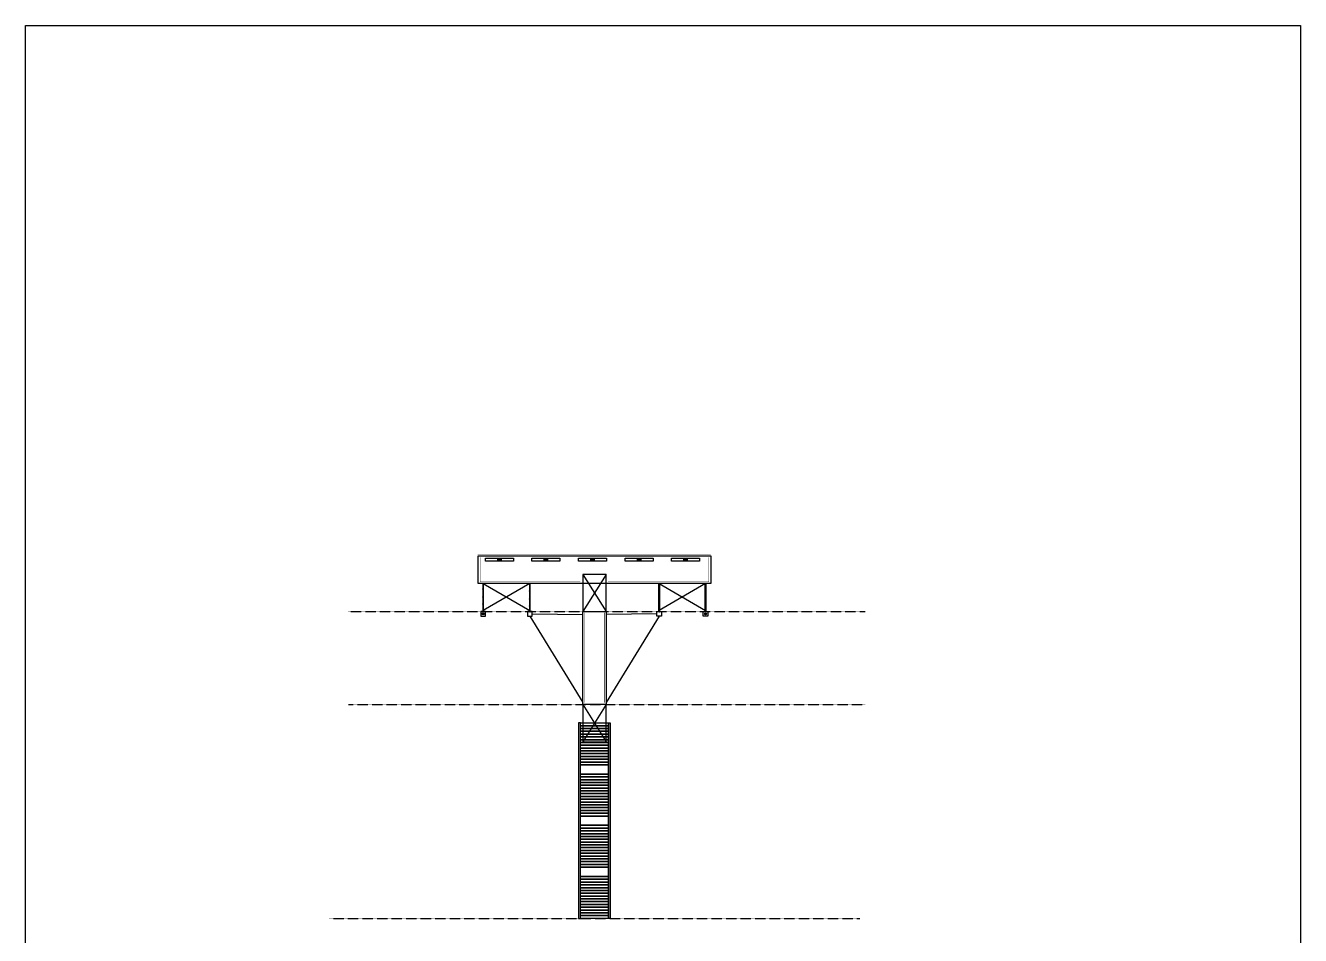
# Model space of a CAD drawing. Header units: inches. Extents: x -109738 to 221208, y -141753 to 114586.
# Drawn here: x 84264 to 221208, y 16813 to 114586 of the extents above; entities that cross this region are included whole.
import ezdxf

# ---------------------------------------------------------------- set-up
doc = ezdxf.new("R2010")
doc.units = ezdxf.units.IN
doc.header["$LTSCALE"] = 1000
doc.header["$MEASUREMENT"] = 0
doc.linetypes.add('DASH', pattern=[0.35, 0.25, -0.1])
doc.linetypes.add('DOTE', pattern=[2.42, 2, -0.2, 0.02, -0.2])
doc.layers.add('00标注文字', color=2, linetype='Continuous', lineweight=15)
doc.layers.add('DOTE', color=1, linetype='Continuous')
doc.layers.add('PUB_DIM', color=3, linetype='Continuous')

# ---------------------------------------------------------------- blocks, each defined once
blk = doc.blocks.new('*U257')
blk.add_lwpolyline([(-1500, 150), (1500, 150), (1500, -150), (-1500, -150)], close=True)
blk = doc.blocks.new('*U258')
at = {"color": 0, "linetype": 'ByBlock', "lineweight": -2, "transparency": 16777216}
for p in [(0, 0), (0, -300), (0, -600), (0, -900), (0, -1200), (0, -1500), (0, -1800), (0, -2100), (0, -2400), (0, -2700), (0, -3000), (0, -3300), (0, -3600), (0, -3900), (0, -4200)]:
    blk.add_blockref('*U257', p, dxfattribs=at)
blk = doc.blocks.new('M24_90')
at = {"layer": 'PUB_DIM'}
for p, q in [((-11, 11), (-14, 10)), ((-11, 11), (-7, 10)), ((-11, 11), (11, 11)), ((-7, 10), (0, 11)), ((-7, 10), (-7, 0)), ((0, 11), (7, 10)), ((11, 11), (7, 10)), ((7, 10), (7, 0)), ((11, 11), (14, 10)), ((-11, -74), (-14, -73)), ((-11, -74), (-7, -73)), ((-11, -74), (11, -74)), ((-7, -73), (-7, -58)), ((-7, -73), (0, -74)), ((0, -74), (7, -73)), ((7, -73), (7, -58)), ((11, -74), (7, -73)), ((11, -74), (14, -73))]:
    blk.add_line(p, q, dxfattribs=at)
for points in [[(-14, 10), (14, 10), (14, 0), (-14, 0)], [(-8, 0), (8, 0), (8, -77), (-8, -77)], [(-15, -52), (15, -52), (15, -55), (-15, -55)], [(-14, -73), (14, -73), (14, -58), (-14, -58)]]:
    blk.add_lwpolyline(points, close=True, dxfattribs=at)
blk = doc.blocks.new('ahjshdasda')
at = {"layer": 'PUB_DIM'}
for p, q in [((39726, 54601), (39726, 54591)), ((39727, 54601), (39727, 54591)), ((39729, 54601), (39729, 54591)), ((39731, 54601), (39731, 54591))]:
    blk.add_line(p, q, dxfattribs=at)
for points in [[(39720, 54602), (39737, 54602), (39737, 54600), (39720, 54600)], [(39729, 54599), (39729, 54580), (39728, 54580), (39728, 54599)]]:
    blk.add_lwpolyline(points, close=True, dxfattribs=at)
at = {"layer": 'PUB_DIM', "xscale": 0.08773124708293675, "yscale": 0.08773124708293675, "zscale": 0.08773124708293675, "rotation": 90.01075038123389}
blk.add_blockref('M24_90', (39726, 54594), dxfattribs=at)
blk = doc.blocks.new('M16膨胀螺栓')
at = {"layer": 'PUB_DIM'}
for p, q in [((-12, 12), (-16, 10)), ((-12, 12), (-8, 10)), ((-12, 12), (12, 12)), ((-8, 10), (0, 12)), ((0, 12), (8, 10)), ((12, 12), (8, 10)), ((12, 12), (16, 10)), ((-8, -84), (-12, -103)), ((-12, -103), (-12, -112)), ((-12, -112), (12, -112)), ((-10, -112), (-10, -112)), ((0, -128), (-10, -123)), ((-5, -117), (5, -117)), ((-2, -107), (-4, -112)), ((-1, -84), (-2, -107)), ((0, -128), (10, -123)), ((1, -84), (2, -107)), ((2, -107), (4, -112)), ((8, -84), (12, -103)), ((10, -112), (10, -112)), ((12, -103), (12, -112))]:
    blk.add_line(p, q, dxfattribs=at)
for points in [[(-16, 10), (16, 10), (16, 0), (-16, 0)], [(-8, 22), (8, 22), (8, -73), (-8, -73)], [(-10, -18), (10, -18), (10, -123), (-10, -123)], [(-8, -79), (8, -79), (8, -84), (-8, -84)]]:
    blk.add_lwpolyline(points, close=True, dxfattribs=at)
for centre, start, end in [((-5, -112), 180, 270), ((5, -112), 270, 0)]:
    blk.add_arc(centre, 5, start, end, dxfattribs=at)
blk = doc.blocks.new('hjashdasda')
at = {"layer": 'DOTE', "linetype": 'DOTE', "ltscale": 0.005}
for p, q in [((37896, 49659), (37896, 49655)), ((37909, 49660), (37909, 49655))]:
    blk.add_line(p, q, dxfattribs=at)
at = {"layer": 'DOTE', "linetype": 'DOTE', "ltscale": 0.02}
for p, q in [((37907, 49665), (37897, 49665)), ((37903, 49683), (37903, 49656))]:
    blk.add_line(p, q, dxfattribs=at)
at = {"layer": 'PUB_DIM'}
for p, q in [((37896, 49657), (37896, 49656)), ((37897, 49657), (37897, 49656)), ((37900, 49657), (37900, 49669)), ((37905, 49669), (37900, 49669)), ((37902, 49657), (37902, 49669)), ((37903, 49657), (37903, 49669)), ((37905, 49657), (37905, 49669)), ((37908, 49657), (37908, 49656)), ((37909, 49657), (37909, 49656))]:
    blk.add_line(p, q, dxfattribs=at)
for points in [[(37911, 49656), (37894, 49656), (37894, 49657), (37911, 49657)], [(37902, 49661), (37902, 49682), (37903, 49682), (37903, 49661)]]:
    blk.add_lwpolyline(points, close=True, dxfattribs=at)
at = {"layer": 'PUB_DIM', "yscale": 0.08773124708293675, "zscale": 0.08773124708293675}
for name, p, xscale, rotation in [('M16膨胀螺栓', (37896, 49657), -0.08773124708293675, 359.9999999999325), ('M24_90', (37905, 49665), 0.08773124708293675, 270)]:
    blk.add_blockref(name, p, dxfattribs=dict(at, xscale=xscale, rotation=rotation))
at = {"layer": 'PUB_DIM', "xscale": 0.08773124708293675, "yscale": 0.08773124708293675, "zscale": 0.08773124708293675}
blk.add_blockref('M16膨胀螺栓', (37909, 49657), dxfattribs=at)
blk = doc.blocks.new('*U265')
blk.add_lwpolyline([(-1500, 150), (1500, 150), (1500, -150), (-1500, -150)], close=True)
blk = doc.blocks.new('*U266')
at = {"color": 0, "linetype": 'ByBlock', "lineweight": -2, "transparency": 16777216}
for p in [(0, 0), (0, -300), (0, -600), (0, -900), (0, -1200), (0, -1500), (0, -1800), (0, -2100), (0, -2400), (0, -2700), (0, -3000), (0, -3300), (0, -3600), (0, -3900), (0, -4200)]:
    blk.add_blockref('*U265', p, dxfattribs=at)
blk = doc.blocks.new('*U267')
blk.add_lwpolyline([(-1500, 150), (1500, 150), (1500, -150), (-1500, -150)], close=True)
blk = doc.blocks.new('*U268')
at = {"color": 0, "linetype": 'ByBlock', "lineweight": -2, "transparency": 16777216}
for p in [(0, 0), (0, -300), (0, -600), (0, -900), (0, -1200), (0, -1500), (0, -1800), (0, -2100), (0, -2400), (0, -2700), (0, -3000), (0, -3300), (0, -3600), (0, -3900), (0, -4200)]:
    blk.add_blockref('*U267', p, dxfattribs=at)
blk = doc.blocks.new('*U269')
blk.add_lwpolyline([(-1500, 150), (1500, 150), (1500, -150), (-1500, -150)], close=True)
blk = doc.blocks.new('*U270')
at = {"color": 0, "linetype": 'ByBlock', "lineweight": -2, "transparency": 16777216}
for p in [(0, 0), (0, -300), (0, -600), (0, -900), (0, -1200), (0, -1500), (0, -1800), (0, -2100), (0, -2400), (0, -2700), (0, -3000), (0, -3300), (0, -3600), (0, -3900), (0, -4200)]:
    blk.add_blockref('*U269', p, dxfattribs=at)
blk = doc.blocks.new('游艇码头系船柱')
at = {"layer": '00标注文字', "color": 2}
for p, q in [((0.04, 0.1), (0.05, 0.1)), ((0.04, 0.05), (0.05, 0.05)), ((0.05, 0.1), (0.05, 0.05)), ((0.05, 0.09), (0.1, 0.09)), ((0.05, 0.05), (0.1, 0.05)), ((0.15, 0.11), (0.19, 0.11)), ((0.15, 0.04), (0.19, 0.04)), ((0.43, 0.09), (0.18, 0.09)), ((0.43, 0.05), (0.18, 0.05)), ((0.46, 0.11), (0.42, 0.11)), ((0.46, 0.04), (0.42, 0.04)), ((0.57, 0.09), (0.51, 0.09)), ((0.57, 0.05), (0.51, 0.05)), ((0.57, 0.1), (0.57, 0.1)), ((0.57, 0.1), (0.57, 0.05)), ((0.57, 0.05), (0.57, 0.05))]:
    blk.add_line(p, q, dxfattribs=at)
blk.add_lwpolyline([(0, 0.15), (0.61, 0.15), (0.61, 0), (0, 0)], close=True, dxfattribs=at)
for centre in [(0.13, 0.07), (0.48, 0.07)]:
    blk.add_circle(centre, 0.04, dxfattribs=at)
at = {"layer": '00标注文字', "color": 8}
for centre in [(0.13, 0.07), (0.48, 0.07)]:
    blk.add_circle(centre, 0.035, dxfattribs=at)
at = {"layer": '00标注文字', "color": 2}
for centre, radius, start, end in [((0.05, 0.07), 0.0256, 102.6804, 257.3196), ((0.15, 0.07), 0.035, 325.1501, 34.8499), ((0.19, 0.07), 0.035, 34.8499, 90), ((0.19, 0.07), 0.035, 270, 325.1501), ((0.42, 0.07), 0.035, 90, 145.1501), ((0.42, 0.07), 0.035, 214.8499, 270), ((0.46, 0.07), 0.035, 145.1501, 214.8499), ((0.56, 0.07), 0.0256, 282.6804, 77.3196)]:
    blk.add_arc(centre, radius, start, end, dxfattribs=at)
blk = doc.blocks.new('*U283')
blk.add_lwpolyline([(-1500, 150), (1500, 150), (1500, -150), (-1500, -150)], close=True)
at = {"layer": '00标注文字', "xscale": -693.1336901761795, "yscale": 693.1336901761795, "zscale": 693.1336901761795}
blk.add_blockref('游艇码头系船柱', (211, -52), dxfattribs=at)
blk = doc.blocks.new('*U285')
at = {"color": 0, "linetype": 'ByBlock', "lineweight": -2, "transparency": 16777216}
for p in [(0, 0), (5000, 0), (10000, 0), (15000, 0), (20000, 0)]:
    blk.add_blockref('*U283', p, dxfattribs=at)

msp = doc.modelspace()

# ---------------------------------------------------------------- hatches: boundary and pattern name
h = msp.add_hatch()
h.set_pattern_fill('ANSI31', color=3, scale=50)
h.set_pattern_definition([(45, (127551.734, 9.92), (-56.1266, 56.1266), [])])
h.paths.add_polyline_path([(133467, 51679), (133387, 51679), (133387, 54553), (133467, 54553)])
h = msp.add_hatch()
h.set_pattern_fill('ANSI31', color=3, scale=50)
h.set_pattern_definition([(45, (122551.734, 9.92), (-56.1266, 56.1266), [])])
h.paths.add_polyline_path([(138467, 51679), (138387, 51679), (138387, 54553), (138467, 54553)])
h = msp.add_hatch()
h.set_pattern_fill('ANSI31', color=3, scale=50)
h.set_pattern_definition([(45, (112551.734, 9.92), (-56.1266, 56.1266), [])])
h.paths.add_polyline_path([(152273, 51679), (152353, 51679), (152353, 54553), (152273, 54553)])
h = msp.add_hatch()
h.set_pattern_fill('ANSI31', color=3, scale=50)
h.set_pattern_definition([(45, (117551.734, 9.92), (-56.1266, 56.1266), [])])
h.paths.add_polyline_path([(157273, 51679), (157353, 51679), (157353, 54553), (157273, 54553)])

# ---------------------------------------------------------------- linework, layer by layer
for points in [[(84264, 114586), (221208, 114586), (221208, -69412), (84264, -69412)], [(132870, 57617), (157870, 57617), (157870, 54617), (147370, 54617), (147370, 54617), (143370, 54617), (143370, 54617), (132870, 54617)], [(133672, 51617), (133172, 51617), (133172, 51117), (133672, 51117)], [(138672, 51617), (138172, 51617), (138172, 51117), (138672, 51117)], [(144120, 51617), (146620, 51617), (146620, 41617), (144120, 41617)], [(152067, 51617), (152567, 51617), (152567, 51117), (152067, 51117)], [(157067, 51617), (157567, 51617), (157567, 51117), (157067, 51117)], [(143870, 39653), (143670, 39653), (143670, 18653), (143870, 18653)], [(146870, 39653), (147070, 39653), (147070, 18653), (146870, 18653)], [(143870, 35153), (146870, 35153), (146870, 34153), (143870, 34153)], [(143870, 29653), (146870, 29653), (146870, 28653), (143870, 28653)], [(143870, 24153), (146870, 24153), (146870, 23153), (143870, 23153)]]:
    msp.add_lwpolyline(points, close=True)
at = {"color": 4, "const_width": 50}
msp.add_lwpolyline([(132848, 57713), (157859, 57716)], dxfattribs=at)
at = {"color": 6, "const_width": 50}
for points in [[(133088, 57457), (133088, 54823), (143575, 54823), (143575, 54823), (143840, 54823)], [(157651, 57457), (157651, 54823), (147165, 54823), (147165, 54823), (146819, 54823)], [(144274, 51508), (144274, 41826)], [(146466, 51508), (146466, 41826)]]:
    msp.add_lwpolyline(points, dxfattribs=at)
at = {"color": 2}
for points in [[(144120, 51617), (146620, 51617), (146620, 55617), (144120, 55617)], [(144120, 37617), (146620, 37617), (146620, 41617), (144120, 41617)]]:
    msp.add_lwpolyline(points, close=True, dxfattribs=at)
for points in [[(146620, 55617), (144120, 51617)], [(144120, 55617), (146620, 51617)], [(146620, 41617), (144120, 37617)], [(144120, 41617), (146620, 37617)]]:
    msp.add_lwpolyline(points, dxfattribs=at)
at = {"color": 3}
for points in [[(133467, 54553), (133387, 54553), (133387, 51679), (133467, 51679)], [(138467, 54553), (138387, 54553), (138387, 51679), (138467, 51679)], [(152273, 54553), (152353, 54553), (152353, 51679), (152273, 51679)], [(157273, 54553), (157353, 54553), (157353, 51679), (157273, 51679)]]:
    msp.add_lwpolyline(points, close=True, dxfattribs=at)
at = {"color": 1}
for points in [[(138427, 54627), (133425, 51717)], [(133427, 54617), (138425, 51717)], [(152313, 54627), (157315, 51717)], [(157313, 54617), (152315, 51717)], [(138422, 51117), (144120, 41842)], [(138672, 51367), (144120, 51317)], [(152067, 51367), (146620, 51317)], [(152317, 51117), (146620, 41842)]]:
    msp.add_lwpolyline(points, dxfattribs=at)
at = {"linetype": 'DASH', "ltscale": 0.1}
for points in [[(118910, 51617), (174459, 51617)], [(118961, 41617), (174459, 41617)], [(116873, 18653), (173867, 18653)]]:
    msp.add_lwpolyline(points, dxfattribs=at)
at = {"color": 1}
for centre, radius in [((133422, 51367), 104), ((133422, 51367), 73.7), ((157317, 51367), 104), ((157317, 51367), 73.7)]:
    msp.add_circle(centre, radius, dxfattribs=at)

# ---------------------------------------------------------------- block references
for name, p in [('*U285', (135166, 57199)), ('*U258', (145370, 39503)), ('*U266', (145370, 34003)), ('*U268', (145370, 28503)), ('*U270', (145370, 23003))]:
    msp.add_blockref(name, p)
for name, p, xscale, yscale, zscale in [('ahjshdasda', (354657, -249433), -5.568559892244242, 5.568559892244242, 5.568559892244242), ('ahjshdasda', (359657, -249433), -5.568559892244242, 5.568559892244242, 5.568559892244242), ('ahjshdasda', (-68917, -249433), 5.568559892244242, 5.568559892244242, 5.568559892244242), ('ahjshdasda', (-63917, -249433), 5.568559892244242, 5.568559892244242, 5.568559892244242), ('hjashdasda', (280968, -141679), -3.892708075587689, 3.892708075587689, 3.892708075587689), ('hjashdasda', (285968, -141679), -3.892708075587689, 3.892708075587689, 3.892708075587689), ('hjashdasda', (4771, -141679), 3.892708075587689, 3.892708075587689, 3.892708075587689), ('hjashdasda', (9771, -141679), 3.892708075587689, 3.892708075587689, 3.892708075587689)]:
    msp.add_blockref(name, p, dxfattribs=dict(xscale=xscale, yscale=yscale, zscale=zscale))

doc.saveas('drawing.dxf')
